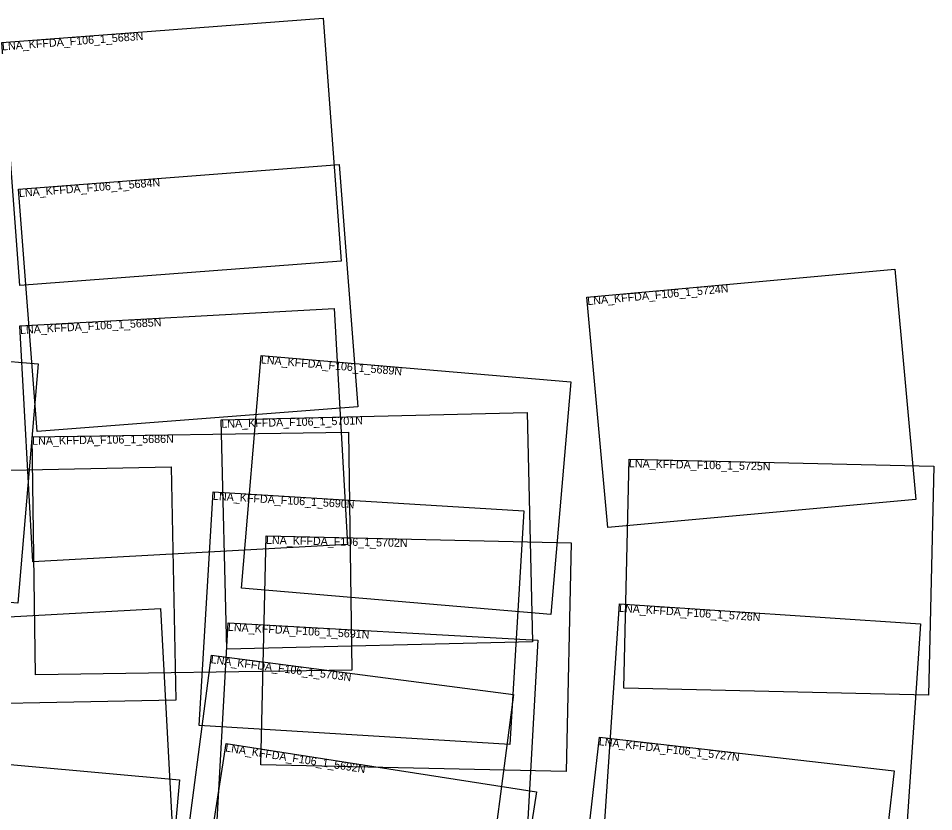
# Model space of a CAD drawing. Extents: x 720159 to 737944, y 297952 to 313392.
# Drawn here: x 730142 to 735859, y 308438 to 313392 of the extents above; entities that cross this region are included whole.
import ezdxf

# ---------------------------------------------------------------- set-up
doc = ezdxf.new("R2010")
doc.units = 0
doc.layers.add('Default', color=7, linetype='Continuous')

msp = doc.modelspace()

# ---------------------------------------------------------------- linework, layer by layer
at = {"layer": 'Default'}
for points in [[(730152.3, 311724), (730038.2, 313240.8), (732045, 313391.8), (732159.1, 311874.9)], [(730259.7, 310812.2), (730143.4, 312325.4), (732145.4, 312479.3), (732261.7, 310966.1)], [(733824.4, 310212.6), (733693.1, 311650.6), (735616.4, 311826.2), (735747.7, 310388.2)], [(730232.8, 309997.4), (730150.8, 311470.7), (732115.3, 311580.1), (732197.4, 310106.8)], [(728179.4, 309907), (728307, 311400.9), (730265.7, 311233.6), (730138.1, 309739.7)], [(731535.7, 309834.1), (731659.6, 311287.4), (733592.2, 311122.7), (733468.4, 309669.4)], [(731443.8, 309453.2), (731409.3, 310885), (733319.3, 310931), (733353.8, 309499.2)], [(730249.6, 309293.3), (730227.9, 310778.8), (732203.3, 310807.6), (732225, 309322.1)], [(733924.1, 309208.6), (733956, 310638.6), (735858.8, 310596.1), (735826.9, 309166.2)], [(729214.7, 309096.7), (729185.3, 310552.4), (731095.7, 310590.9), (731125.1, 309135.2)], [(731271.1, 308976.6), (731359.8, 310435.5), (733299.9, 310317.5), (733211.1, 308858.6)], [(731657, 308731.7), (731689.3, 310160.3), (733594.9, 310117.2), (733562.6, 308688.6)], [(729171.5, 308128.3), (729090.7, 309600.9), (731029.1, 309707.3), (731109.9, 308234.7)], [(733801.5, 308319.3), (733895.9, 309736.2), (735775.6, 309610.9), (735681.2, 308194.1)], [(731371.5, 308161.1), (731452.6, 309617.7), (733385.5, 309510.1), (733304.4, 308053.5)], [(731163.3, 308000.5), (731347.8, 309415.8), (733234.3, 309169.9), (733049.8, 307754.6)], [(733612.7, 307521.5), (733770.9, 308903.5), (735611.2, 308692.8), (735453, 307310.8)], [(731213, 307406.8), (731439.8, 308864.2), (733377.9, 308562.6), (733151.1, 307105.2)], [(729058.3, 307338.9), (729191.6, 308814.4), (731147.6, 308637.7), (731014.3, 307162.2)]]:
    msp.add_lwpolyline(points, close=True, dxfattribs=at)

# ---------------------------------------------------------------- texts
for s, rotation, p in [('LNA_KFFDA_F106_1_5683N', 4.3004, (730041.9, 313191)), ('LNA_KFFDA_F106_1_5684N', 4.3955, (730147.3, 312275.6)), ('LNA_KFFDA_F106_1_5724N', 5.2181, (733697.6, 311600.8)), ('LNA_KFFDA_F106_1_5685N', 3.1866, (730153.6, 311420.8)), ('LNA_KFFDA_F106_1_5689N', 355.1294, (731655.3, 311237.5)), ('LNA_KFFDA_F106_1_5701N', 1.38, (731410.5, 310835)), ('LNA_KFFDA_F106_1_5686N', 0.8361, (730228.6, 310728.8)), ('LNA_KFFDA_F106_1_5725N', 358.7222, (733954.9, 310588.6)), ('LNA_KFFDA_F106_1_5690N', 356.5185, (731356.8, 310385.6)), ('LNA_KFFDA_F106_1_5702N', 358.706, (731688.2, 310110.3)), ('LNA_KFFDA_F106_1_5726N', 356.1879, (733892.6, 309686.3)), ('LNA_KFFDA_F106_1_5691N', 356.8136, (731449.9, 309567.7)), ('LNA_KFFDA_F106_1_5703N', 352.5722, (731341.3, 309366.3)), ('LNA_KFFDA_F106_1_5727N', 353.4685, (733765.2, 308853.8)), ('LNA_KFFDA_F106_1_5692N', 351.1549, (731432.1, 308814.8))]:
    msp.add_text(s, height=50, rotation=rotation, dxfattribs=at).set_placement(p)

doc.saveas('drawing.dxf')
